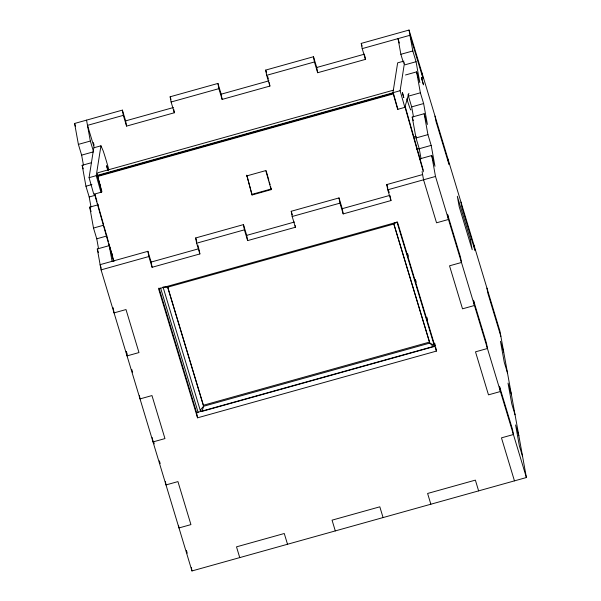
<?xml version="1.0" encoding="UTF-8"?>
<svg xmlns="http://www.w3.org/2000/svg" width="601" height="601" viewBox="0 0 601 601"><rect width="100%" height="100%" fill="white"/><g stroke="black" fill="none" stroke-linecap="round" stroke-linejoin="round"><path stroke-width="0.9" d="M393.67 93.125L97.46 175.868L101.847 191.343L101.697 192.035L93.801 194.303L89.083 177.663L93.779 147.808L100.945 145.803L103.184 150.866A24.513 1.082 74.4 0 1 108.758 169.354M101.479 190.547L100.968 192.305L96.243 175.665L100.945 145.803M423.247 170.203L405.224 106.595L405.074 107.286L397.667 109.359L392.941 92.719L397.644 62.857L403.917 61.107M408.883 93.32L404.834 107.354L400.108 90.713L404.526 62.662M101.697 192.035L97.46 175.868M252.052 194.987L246.801 175.252L252.052 194.987L271.164 189.646L270.57 186.355M167.732 287.075L203.408 405.247L203.589 406.268L202.049 411.362L433.471 346.717A1.427 1.292 -10.2 0 0 434.177 345.222L396.968 222.017L393.798 224.03L167.641 287.203L163.021 287L200.223 410.213A1.826 1.653 -10.2 0 0 202.049 411.347M394.466 222.453L393.798 224.03L429.745 343.096L433.471 346.717M200.223 410.213L203.589 406.268L429.745 343.096L434.162 345.229M83.441 165.14L81.631 155.141L78.385 144.383L74.599 123.468L122.379 110.126L125.624 120.876L126.571 126.105L174.343 112.763L173.712 109.277M174.343 112.763L171.097 102.005L170.151 96.776L217.93 83.434L221.176 94.184L222.122 99.413L269.894 86.071L269.263 82.585M269.894 86.071L266.649 75.313L265.702 70.084L313.482 56.742L316.727 67.492L317.674 72.721L365.446 59.379L364.815 55.893M365.446 59.379L362.2 48.621L361.254 43.392L409.033 30.05L499.927 331.121L526.401 477.532L191.967 570.95L101.073 269.879L97.287 248.964L109.232 245.629L112.477 256.379L111.989 253.652M122.379 110.126L123.325 115.354L87.491 125.361L94.252 147.763M171.097 102.005L218.877 88.663L217.93 83.434M266.649 75.313L314.428 61.971L313.482 56.742M362.2 48.621L409.98 35.279L422.961 78.288L422.015 73.059M125.624 120.876L173.396 107.534M221.176 94.184L268.947 80.842M316.727 67.492L364.499 54.15M78.385 144.383L90.33 141.047L86.544 120.132M403.572 63.263L400.867 54.3L412.812 50.965L409.033 30.05M81.631 155.141L93.576 151.798L90.33 141.047M404.969 64.818L416.057 61.715L412.812 50.965M90.999 206.969L89.188 196.97L85.943 186.22L82.164 165.298L91.547 162.676M405.502 74.982L416.591 71.88L419.844 82.638L416.057 61.715M393.535 90.15L97.753 172.78L97.339 175.372L393.129 92.749M392.941 92.719L400.108 90.713M89.083 177.663L96.243 175.665M97.317 176.559L393.527 93.816L397.907 109.292M85.943 186.22L91.915 184.545M413.488 116.887L411.677 106.888L408.432 96.137L420.377 92.794L416.591 71.88M89.188 196.97L95.161 195.302M411.677 106.888L423.622 103.552L420.377 92.794M98.564 248.806L96.753 238.8L93.508 228.049L89.729 207.135L98.256 204.746M421.046 158.724L419.243 148.717L415.997 137.967L412.211 117.052L424.156 113.717L427.401 124.467L423.622 103.552M246.658 175.943L265.77 170.601L271.164 189.646M413.608 137.073L416.298 136.322M93.508 228.049L103.748 225.187M415.997 137.967L427.935 134.632L424.156 113.717M252.202 194.296L271.306 188.954M416.771 149.371L419.46 148.62M96.753 238.8L106.993 235.938M419.243 148.717L431.187 145.382L427.935 134.632M419.776 158.882L431.721 155.546L434.966 166.297L431.187 145.382M199.081 249.58L199.87 253.945L152.091 267.287L151.144 262.059L147.899 251.308L100.127 264.65L101.208 268.234M199.87 253.945L196.625 243.187L195.678 237.958L243.45 224.616L246.695 235.367L247.642 240.595L295.422 227.253L295.106 225.51M295.422 227.253L292.176 216.495L291.23 211.267L339.002 197.924L342.247 208.675L343.194 213.903L390.973 200.561L390.184 196.204M390.973 200.561L387.728 189.803L386.781 184.575L422.608 174.568M101.073 269.879L148.845 256.537L147.899 251.308M196.625 243.187L244.397 229.845L243.45 224.616M292.176 216.495L339.948 203.153L339.002 197.924M387.728 189.803L435.5 176.461L431.721 155.546M151.144 262.059L198.923 248.709M246.695 235.367L294.475 222.024M342.247 208.675L390.026 195.333M203.408 405.247L429.557 342.074L429.745 343.096M435.793 347.611L436.416 351.097L197.541 417.823L196.595 412.594L435.477 345.868L434.666 343.179M166.071 286.527L167.641 287.203L203.589 406.268M500.873 336.35L487.892 293.341L486.945 288.112M503.713 352.036L500.468 341.285L504.247 362.2L507.492 372.951M511.271 393.865L508.025 383.115L511.812 404.03L515.057 414.78M518.836 435.702L515.59 424.945L519.369 445.859L522.615 456.617M399.387 43.099L398.035 38.614L400.867 54.3M435.5 176.461L526.401 477.532M412.211 117.052L413.293 120.636M514.456 480.868L501.467 437.859L513.412 434.523L512.465 429.294L499.484 386.285L500.43 391.514L488.485 394.849L475.496 351.84L487.441 348.505L486.494 343.269L473.513 300.26L474.459 305.488L462.515 308.824L449.525 265.815L461.47 262.479L460.524 257.251L447.542 214.241L448.489 219.47L436.544 222.806L423.555 179.797L422.075 171.616M361.254 43.392L362.065 46.082M386.781 184.575L387.863 188.166M388.404 189.954L389.215 192.643M407.613 253.569L408.425 256.259M415.456 279.555L416.268 282.245M426.815 317.193L427.627 319.882M436.416 351.097L397.464 222.062L158.581 288.796L197.541 417.823M478.621 490.874L475.376 480.124L427.604 493.466L430.849 504.224M394.151 224.797L429.287 341.18M314.428 61.971L317.674 72.721M339.948 203.153L343.194 213.903M265.702 70.084L266.513 72.774M267.595 76.357L268.407 79.047M291.23 211.267L292.311 214.85M383.07 517.566L379.824 506.816L332.053 520.158L335.298 530.916M218.877 88.663L222.122 99.413M244.397 229.845L247.642 240.595M170.151 96.776L170.962 99.466M195.678 237.958L196.76 241.542M197.842 245.125L198.653 247.815M287.518 544.258L284.273 533.508L236.501 546.85L239.746 557.608M123.325 115.354L126.571 126.105M160.61 288.082L198.142 412.384M158.995 288.044L196.595 412.594M148.845 256.537L152.091 267.287M93.305 142.535L94.124 145.224M74.599 123.468L75.41 126.157M82.164 165.298L83.246 168.881M89.729 207.135L91.082 211.612M97.287 248.964L98.369 252.548M126.368 351.57L127.179 354.252M131.777 369.487L132.588 372.177M153.42 441.172L154.232 443.861M159.37 460.884L160.182 463.574M186.423 550.486L187.234 553.175M107.819 170.586L106.602 165.711L108.172 170.714M405.074 107.286L423.352 171.796M266.16 170.782L268.857 180.3M269.346 182.028L270.082 184.627M98.061 177.919L98.789 180.465M99.27 182.163L99.991 184.71M94.935 194.236L96.964 201.403M97.475 203.198L103.567 224.699M104.071 226.494L108.39 241.722M108.894 243.51L113.972 261.435M94.53 194.033L113.574 261.225M473.956 245.103L474.903 250.332L461.921 207.322L460.975 202.094M447.985 159.077L448.932 164.306L435.95 121.297L435.004 116.068M408.102 94.312L408.432 96.137M191.336 567.464L191.967 570.95M178.512 525.327L178.985 527.941L190.93 524.605L177.941 481.596L165.996 484.932L165.365 481.446M152.226 437.566L153.015 441.923L164.959 438.587L151.97 395.571L140.025 398.906L139.394 395.42M109.232 245.629L112.071 261.315M126.255 351.54L127.044 355.897L138.981 352.562L126 309.553L114.055 312.888L113.108 307.659M410.979 109.803A24.513 1.082 74.4 0 1 406.839 98.834M402.445 92.779L403.759 97.52L402.445 92.779M421.489 77.649L423.457 84.756L421.489 77.649M470.305 239.281L457.316 196.272L459.209 206.729L472.191 249.738L470.305 239.281"/></g></svg>
